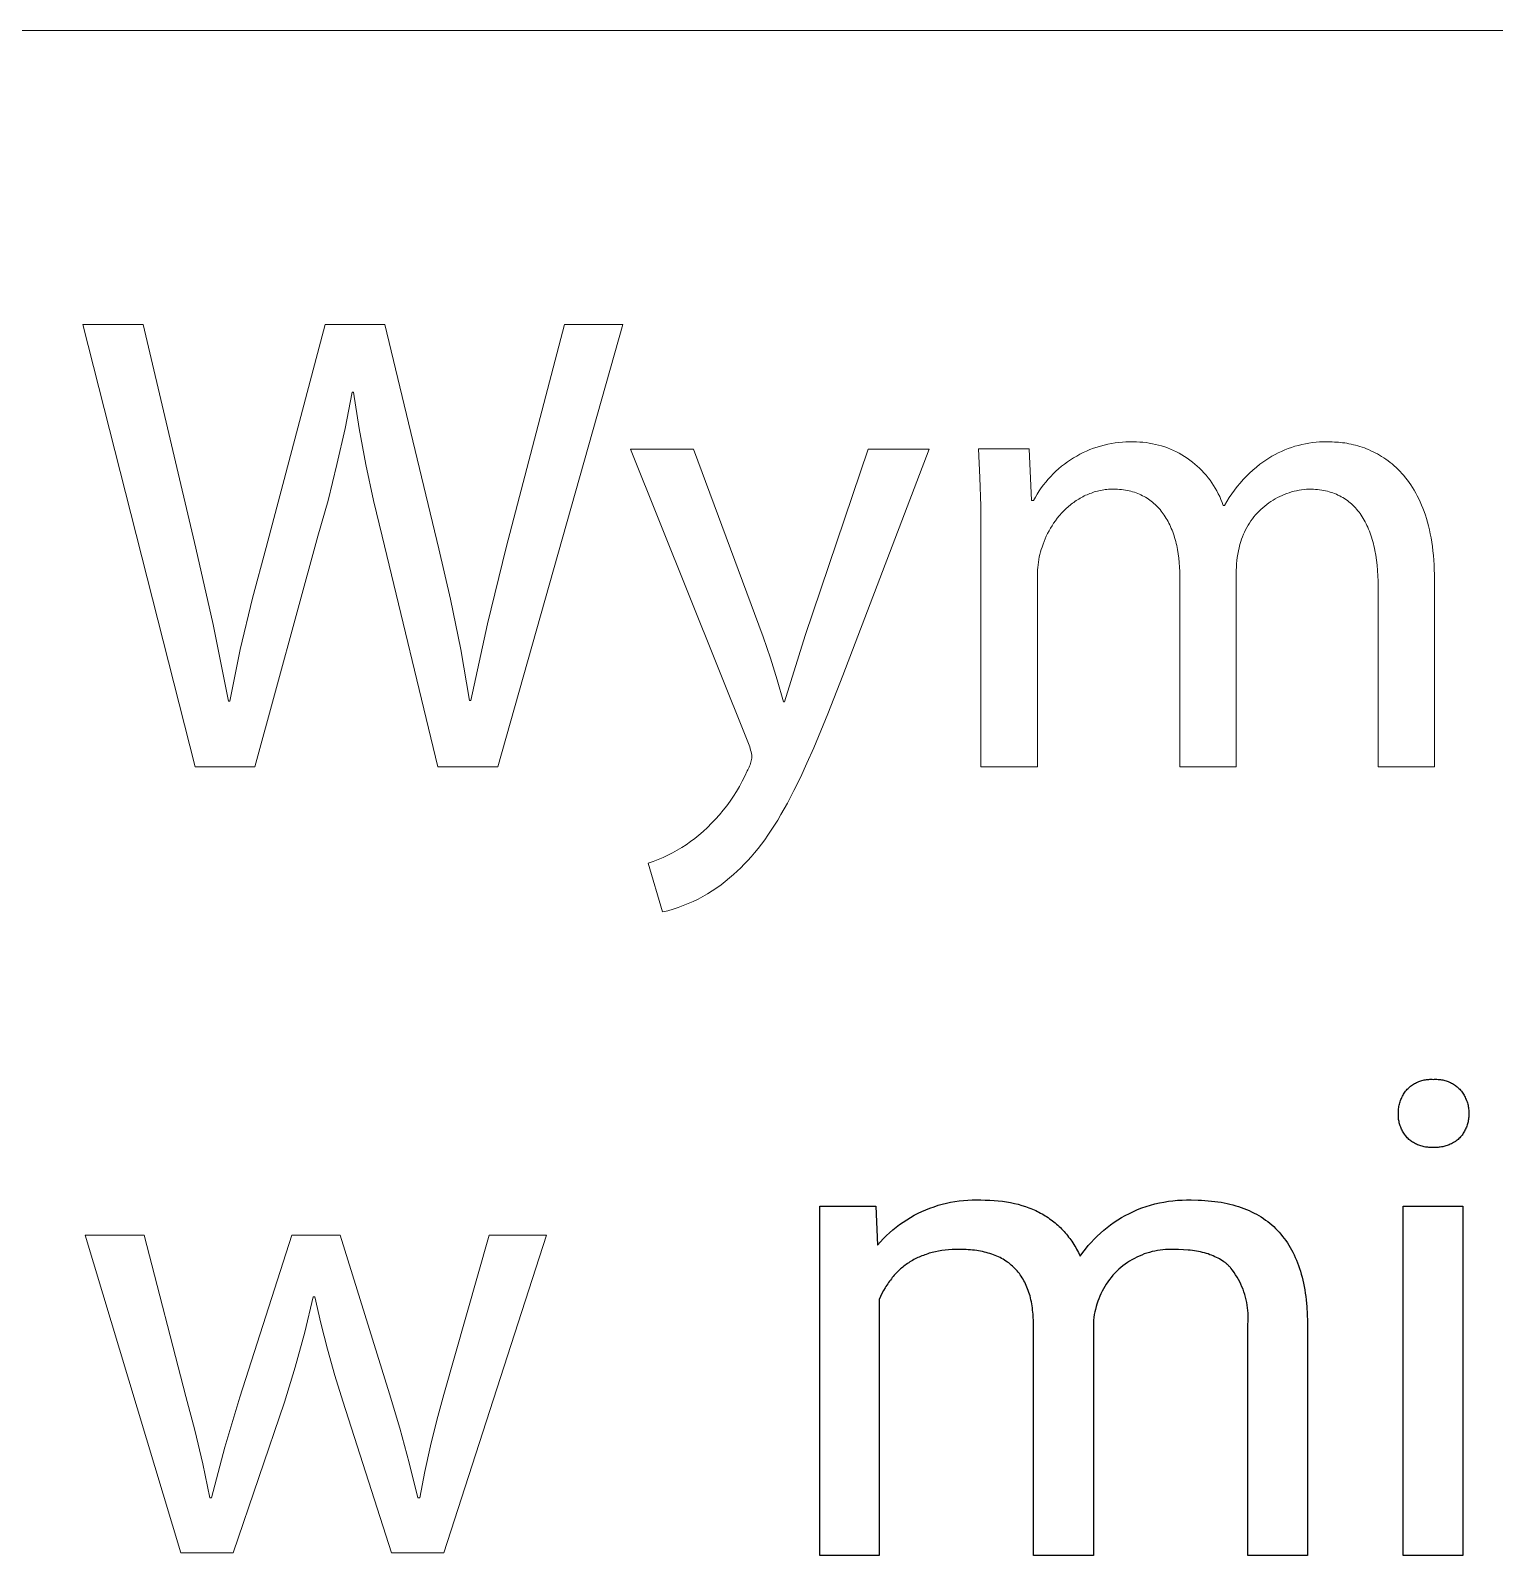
# Model space of a CAD drawing. Header units: millimetres. Extents: x 4001 to 9794, y -321 to 3726.
# Drawn here: x 9312.2 to 9441.5, y 191.4 to 326.2 of the extents above; entities that cross this region are included whole.
import ezdxf

# ---------------------------------------------------------------- set-up
doc = ezdxf.new("R2010")
doc.units = ezdxf.units.MM
doc.header["$MEASUREMENT"] = 0
doc.layers.add('Domyślny', color=7, linetype='Continuous', true_color=0x000000)

msp = doc.modelspace()

# ---------------------------------------------------------------- linework, layer by layer
at = {"layer": 'Domyślny', "color": 18, "lineweight": 15, "true_color": 0x000000}
for p, q in [((9788.8, 326.17), (7605.14, 326.17)), ((9326.76, 261.13), (9316.83, 300.21)), ((9316.83, 300.21), (9322.17, 300.21)), ((9322.17, 300.21), (9326.8, 280.44)), ((9333.01, 280.49), (9338.24, 300.21)), ((9338.24, 300.21), (9343.51, 300.21)), ((9343.51, 300.21), (9348.27, 280.38)), ((9364.55, 300.21), (9353.48, 261.13)), ((9354.23, 280.49), (9359.38, 300.21)), ((9359.38, 300.21), (9364.55, 300.21)), ((9340.61, 294.23), (9339.99, 291.02)), ((9340.75, 294.23), (9340.61, 294.23)), ((9341.24, 291.02), (9340.75, 294.23)), ((9339.99, 291.02), (9339.28, 287.82)), ((9341.83, 287.83), (9341.24, 291.02)), ((9407.38, 289.62), (9407.7, 289.68)), ((9407.7, 289.68), (9408.02, 289.73)), ((9408.02, 289.73), (9408.34, 289.77)), ((9408.34, 289.77), (9408.67, 289.8)), ((9408.67, 289.8), (9408.99, 289.82)), ((9408.99, 289.82), (9409.32, 289.82)), ((9409.32, 289.82), (9409.65, 289.82)), ((9409.65, 289.82), (9409.93, 289.82)), ((9409.93, 289.82), (9410.21, 289.81)), ((9410.21, 289.81), (9410.49, 289.79)), ((9410.49, 289.79), (9410.77, 289.76)), ((9410.77, 289.76), (9411.04, 289.72)), ((9411.04, 289.72), (9411.32, 289.67)), ((9411.32, 289.67), (9411.6, 289.61)), ((9424.84, 289.66), (9425.15, 289.72)), ((9425.15, 289.72), (9425.47, 289.76)), ((9425.47, 289.76), (9425.78, 289.79)), ((9425.78, 289.79), (9426.1, 289.82)), ((9426.1, 289.82), (9426.41, 289.83)), ((9426.41, 289.83), (9426.73, 289.83)), ((9426.73, 289.83), (9427.05, 289.82)), ((9427.05, 289.82), (9427.22, 289.82)), ((9427.22, 289.82), (9427.4, 289.81)), ((9427.4, 289.81), (9427.58, 289.8)), ((9427.58, 289.8), (9427.76, 289.79)), ((9427.76, 289.79), (9427.94, 289.77)), ((9427.94, 289.77), (9428.13, 289.75)), ((9428.13, 289.75), (9428.32, 289.73)), ((9428.32, 289.73), (9428.5, 289.7)), ((9428.5, 289.7), (9428.69, 289.66)), ((9375.59, 263.33), (9365.21, 289.19)), ((9365.21, 289.19), (9370.77, 289.19)), ((9370.77, 289.19), (9376.92, 272.6)), ((9380.65, 272.72), (9386.22, 289.19)), ((9391.6, 289.19), (9383.96, 269.19)), ((9386.22, 289.19), (9391.6, 289.19)), ((9396.09, 286.67), (9395.95, 289.2)), ((9395.95, 289.2), (9400.43, 289.2)), ((9400.43, 289.2), (9400.64, 284.65)), ((9404.08, 288.24), (9404.36, 288.42)), ((9404.36, 288.42), (9404.64, 288.58)), ((9404.64, 288.58), (9404.92, 288.74)), ((9404.92, 288.74), (9405.22, 288.89)), ((9405.22, 288.89), (9405.51, 289.02)), ((9405.51, 289.02), (9405.81, 289.15)), ((9405.81, 289.15), (9406.12, 289.26)), ((9406.12, 289.26), (9406.43, 289.37)), ((9406.43, 289.37), (9406.74, 289.46)), ((9406.74, 289.46), (9407.06, 289.54)), ((9407.06, 289.54), (9407.38, 289.62)), ((9411.6, 289.61), (9411.87, 289.55)), ((9411.87, 289.55), (9412.14, 289.47)), ((9412.14, 289.47), (9412.41, 289.38)), ((9412.41, 289.38), (9412.67, 289.29)), ((9412.67, 289.29), (9412.93, 289.18)), ((9412.93, 289.18), (9413.19, 289.07)), ((9413.19, 289.07), (9413.44, 288.95)), ((9413.44, 288.95), (9413.69, 288.82)), ((9413.69, 288.82), (9413.93, 288.68)), ((9413.93, 288.68), (9414.17, 288.54)), ((9414.17, 288.54), (9414.41, 288.38)), ((9414.41, 288.38), (9414.64, 288.22)), ((9421.35, 288.22), (9421.61, 288.4)), ((9421.61, 288.4), (9421.89, 288.56)), ((9421.89, 288.56), (9422.16, 288.71)), ((9422.16, 288.71), (9422.44, 288.86)), ((9422.44, 288.86), (9422.73, 288.99)), ((9422.73, 288.99), (9423.02, 289.12)), ((9423.02, 289.12), (9423.32, 289.23)), ((9423.32, 289.23), (9423.61, 289.34)), ((9423.61, 289.34), (9423.92, 289.44)), ((9423.92, 289.44), (9424.22, 289.52)), ((9424.22, 289.52), (9424.53, 289.6)), ((9424.53, 289.6), (9424.84, 289.66)), ((9428.69, 289.66), (9428.89, 289.62)), ((9428.89, 289.62), (9429.08, 289.58)), ((9429.08, 289.58), (9429.27, 289.53)), ((9429.27, 289.53), (9429.46, 289.48)), ((9429.46, 289.48), (9429.66, 289.42)), ((9429.66, 289.42), (9429.85, 289.36)), ((9429.85, 289.36), (9430.05, 289.29)), ((9430.05, 289.29), (9430.24, 289.22)), ((9430.24, 289.22), (9430.43, 289.14)), ((9430.43, 289.14), (9430.63, 289.05)), ((9430.63, 289.05), (9430.82, 288.96)), ((9430.82, 288.96), (9431.01, 288.87)), ((9431.01, 288.87), (9431.21, 288.76)), ((9431.21, 288.76), (9431.4, 288.66)), ((9431.4, 288.66), (9431.58, 288.54)), ((9431.58, 288.54), (9431.77, 288.42)), ((9431.77, 288.42), (9431.96, 288.3)), ((9339.28, 287.82), (9338.49, 284.65)), ((9342.51, 284.65), (9341.83, 287.83)), ((9402.34, 286.78), (9402.56, 287.01)), ((9402.56, 287.01), (9402.8, 287.24)), ((9402.8, 287.24), (9403.04, 287.46)), ((9403.04, 287.46), (9403.29, 287.67)), ((9403.29, 287.67), (9403.55, 287.87)), ((9403.55, 287.87), (9403.81, 288.06)), ((9403.81, 288.06), (9404.08, 288.24)), ((9414.64, 288.22), (9414.86, 288.05)), ((9414.86, 288.05), (9415.08, 287.87)), ((9415.08, 287.87), (9415.29, 287.69)), ((9415.29, 287.69), (9415.49, 287.5)), ((9415.49, 287.5), (9415.69, 287.3)), ((9415.69, 287.3), (9415.88, 287.09)), ((9415.88, 287.09), (9416.07, 286.88)), ((9419.62, 286.78), (9419.91, 287.07)), ((9419.91, 287.07), (9420.21, 287.34)), ((9420.21, 287.34), (9420.52, 287.6)), ((9420.52, 287.6), (9420.83, 287.85)), ((9420.83, 287.85), (9421.09, 288.04)), ((9421.09, 288.04), (9421.35, 288.22)), ((9431.96, 288.3), (9432.14, 288.16)), ((9432.14, 288.16), (9432.33, 288.02)), ((9432.33, 288.02), (9432.51, 287.88)), ((9432.51, 287.88), (9432.69, 287.72)), ((9432.69, 287.72), (9432.86, 287.56)), ((9432.86, 287.56), (9433.04, 287.39)), ((9433.04, 287.39), (9433.21, 287.22)), ((9433.21, 287.22), (9433.37, 287.04)), ((9433.37, 287.04), (9433.54, 286.85)), ((9396.17, 284.14), (9396.09, 286.67)), ((9401.33, 285.49), (9401.51, 285.76)), ((9401.51, 285.76), (9401.7, 286.03)), ((9401.7, 286.03), (9401.91, 286.28)), ((9401.91, 286.28), (9402.12, 286.53)), ((9402.12, 286.53), (9402.34, 286.78)), ((9407.45, 285.64), (9407.3, 285.62)), ((9407.6, 285.65), (9407.45, 285.64)), ((9407.74, 285.65), (9407.6, 285.65)), ((9407.89, 285.65), (9407.74, 285.65)), ((9408.07, 285.65), (9407.89, 285.65)), ((9408.25, 285.64), (9408.07, 285.65)), ((9408.43, 285.63), (9408.25, 285.64)), ((9408.6, 285.62), (9408.43, 285.63)), ((9416.07, 286.88), (9416.25, 286.66)), ((9416.25, 286.66), (9416.42, 286.44)), ((9416.42, 286.44), (9416.58, 286.21)), ((9416.58, 286.21), (9416.73, 285.98)), ((9416.73, 285.98), (9416.88, 285.74)), ((9416.88, 285.74), (9417.02, 285.49)), ((9418.57, 285.56), (9418.82, 285.88)), ((9418.82, 285.88), (9419.08, 286.19)), ((9419.08, 286.19), (9419.34, 286.49)), ((9419.34, 286.49), (9419.62, 286.78)), ((9424.95, 285.64), (9424.73, 285.62)), ((9425.17, 285.65), (9424.95, 285.64)), ((9425.37, 285.65), (9425.17, 285.65)), ((9425.56, 285.64), (9425.37, 285.65)), ((9425.74, 285.63), (9425.56, 285.64)), ((9425.92, 285.62), (9425.74, 285.63)), ((9433.54, 286.85), (9433.7, 286.65)), ((9433.7, 286.65), (9433.86, 286.45)), ((9433.86, 286.45), (9434.01, 286.24)), ((9434.01, 286.24), (9434.17, 286.02)), ((9434.17, 286.02), (9434.31, 285.79)), ((9434.31, 285.79), (9434.46, 285.55)), ((9338.49, 284.65), (9337.6, 281.5)), ((9343.28, 281.5), (9342.51, 284.65)), ((9400.64, 284.65), (9400.83, 284.65)), ((9400.83, 284.65), (9400.99, 284.94)), ((9400.99, 284.94), (9401.15, 285.22)), ((9401.15, 285.22), (9401.33, 285.49)), ((9404.15, 284.32), (9404.05, 284.24)), ((9404.26, 284.4), (9404.15, 284.32)), ((9404.37, 284.48), (9404.26, 284.4)), ((9404.48, 284.56), (9404.37, 284.48)), ((9404.59, 284.64), (9404.48, 284.56)), ((9404.71, 284.71), (9404.59, 284.64)), ((9404.82, 284.78), (9404.71, 284.71)), ((9404.94, 284.85), (9404.82, 284.78)), ((9405.06, 284.92), (9404.94, 284.85)), ((9405.18, 284.98), (9405.06, 284.92)), ((9405.3, 285.05), (9405.18, 284.98)), ((9405.42, 285.11), (9405.3, 285.05)), ((9405.55, 285.16), (9405.42, 285.11)), ((9405.67, 285.22), (9405.55, 285.16)), ((9405.8, 285.27), (9405.67, 285.22)), ((9405.93, 285.31), (9405.8, 285.27)), ((9406.06, 285.36), (9405.93, 285.31)), ((9406.19, 285.4), (9406.06, 285.36)), ((9406.33, 285.44), (9406.19, 285.4)), ((9406.46, 285.48), (9406.33, 285.44)), ((9406.6, 285.51), (9406.46, 285.48)), ((9406.74, 285.54), (9406.6, 285.51)), ((9406.88, 285.57), (9406.74, 285.54)), ((9407.02, 285.59), (9406.88, 285.57)), ((9407.16, 285.61), (9407.02, 285.59)), ((9407.3, 285.62), (9407.16, 285.61)), ((9408.77, 285.59), (9408.6, 285.62)), ((9408.94, 285.57), (9408.77, 285.59)), ((9409.1, 285.54), (9408.94, 285.57)), ((9409.26, 285.5), (9409.1, 285.54)), ((9409.42, 285.47), (9409.26, 285.5)), ((9409.58, 285.42), (9409.42, 285.47)), ((9409.73, 285.38), (9409.58, 285.42)), ((9409.88, 285.32), (9409.73, 285.38)), ((9410.03, 285.27), (9409.88, 285.32)), ((9410.17, 285.21), (9410.03, 285.27)), ((9410.31, 285.14), (9410.17, 285.21)), ((9410.45, 285.07), (9410.31, 285.14)), ((9410.59, 285), (9410.45, 285.07)), ((9410.72, 284.93), (9410.59, 285)), ((9410.85, 284.85), (9410.72, 284.93)), ((9410.98, 284.76), (9410.85, 284.85)), ((9411.1, 284.67), (9410.98, 284.76)), ((9411.22, 284.58), (9411.1, 284.67)), ((9411.34, 284.49), (9411.22, 284.58)), ((9411.46, 284.39), (9411.34, 284.49)), ((9411.57, 284.29), (9411.46, 284.39)), ((9411.68, 284.18), (9411.57, 284.29)), ((9417.02, 285.49), (9417.14, 285.24)), ((9417.14, 285.24), (9417.27, 284.99)), ((9417.27, 284.99), (9417.38, 284.73)), ((9417.38, 284.73), (9417.48, 284.47)), ((9417.48, 284.47), (9417.57, 284.21)), ((9417.69, 284.21), (9417.89, 284.56)), ((9417.89, 284.56), (9418.11, 284.9)), ((9418.11, 284.9), (9418.33, 285.23)), ((9418.33, 285.23), (9418.57, 285.56)), ((9421.42, 284.29), (9421.25, 284.15)), ((9421.61, 284.43), (9421.42, 284.29)), ((9421.79, 284.55), (9421.61, 284.43)), ((9421.98, 284.68), (9421.79, 284.55)), ((9422.17, 284.79), (9421.98, 284.68)), ((9422.37, 284.9), (9422.17, 284.79)), ((9422.57, 285), (9422.37, 284.9)), ((9422.78, 285.1), (9422.57, 285)), ((9422.98, 285.18), (9422.78, 285.1)), ((9423.19, 285.26), (9422.98, 285.18)), ((9423.41, 285.34), (9423.19, 285.26)), ((9423.62, 285.4), (9423.41, 285.34)), ((9423.84, 285.46), (9423.62, 285.4)), ((9424.06, 285.51), (9423.84, 285.46)), ((9424.28, 285.56), (9424.06, 285.51)), ((9424.5, 285.59), (9424.28, 285.56)), ((9424.73, 285.62), (9424.5, 285.59)), ((9426.1, 285.59), (9425.92, 285.62)), ((9426.28, 285.57), (9426.1, 285.59)), ((9426.45, 285.54), (9426.28, 285.57)), ((9426.62, 285.5), (9426.45, 285.54)), ((9426.79, 285.46), (9426.62, 285.5)), ((9426.95, 285.42), (9426.79, 285.46)), ((9427.11, 285.37), (9426.95, 285.42)), ((9427.27, 285.32), (9427.11, 285.37)), ((9427.42, 285.26), (9427.27, 285.32)), ((9427.58, 285.2), (9427.42, 285.26)), ((9427.72, 285.13), (9427.58, 285.2)), ((9427.87, 285.06), (9427.72, 285.13)), ((9428.01, 284.98), (9427.87, 285.06)), ((9428.15, 284.91), (9428.01, 284.98)), ((9428.29, 284.82), (9428.15, 284.91)), ((9428.42, 284.73), (9428.29, 284.82)), ((9428.55, 284.64), (9428.42, 284.73)), ((9428.67, 284.54), (9428.55, 284.64)), ((9428.8, 284.44), (9428.67, 284.54)), ((9428.92, 284.34), (9428.8, 284.44)), ((9429.03, 284.23), (9428.92, 284.34)), ((9434.46, 285.55), (9434.59, 285.31)), ((9434.59, 285.31), (9434.73, 285.06)), ((9434.73, 285.06), (9434.86, 284.8)), ((9434.86, 284.8), (9434.98, 284.53)), ((9434.98, 284.53), (9435.1, 284.25)), ((9396.18, 281.6), (9396.17, 284.14)), ((9402.92, 283.08), (9402.76, 282.86)), ((9403.09, 283.29), (9402.92, 283.08)), ((9403.18, 283.39), (9403.09, 283.29)), ((9403.26, 283.49), (9403.18, 283.39)), ((9403.36, 283.59), (9403.26, 283.49)), ((9403.45, 283.69), (9403.36, 283.59)), ((9403.54, 283.78), (9403.45, 283.69)), ((9403.64, 283.88), (9403.54, 283.78)), ((9403.74, 283.97), (9403.64, 283.88)), ((9403.84, 284.06), (9403.74, 283.97)), ((9403.94, 284.15), (9403.84, 284.06)), ((9404.05, 284.24), (9403.94, 284.15)), ((9411.79, 284.07), (9411.68, 284.18)), ((9411.89, 283.96), (9411.79, 284.07)), ((9412, 283.84), (9411.89, 283.96)), ((9412.1, 283.72), (9412, 283.84)), ((9412.19, 283.6), (9412.1, 283.72)), ((9412.28, 283.47), (9412.19, 283.6)), ((9412.37, 283.34), (9412.28, 283.47)), ((9412.46, 283.21), (9412.37, 283.34)), ((9412.55, 283.07), (9412.46, 283.21)), ((9412.63, 282.93), (9412.55, 283.07)), ((9417.57, 284.21), (9417.69, 284.21)), ((9420.16, 283.02), (9420.03, 282.84)), ((9420.3, 283.2), (9420.16, 283.02)), ((9420.44, 283.37), (9420.3, 283.2)), ((9420.59, 283.54), (9420.44, 283.37)), ((9420.75, 283.7), (9420.59, 283.54)), ((9420.91, 283.86), (9420.75, 283.7)), ((9421.08, 284.01), (9420.91, 283.86)), ((9421.25, 284.15), (9421.08, 284.01)), ((9429.15, 284.12), (9429.03, 284.23)), ((9429.26, 284), (9429.15, 284.12)), ((9429.37, 283.88), (9429.26, 284)), ((9429.47, 283.75), (9429.37, 283.88)), ((9429.58, 283.62), (9429.47, 283.75)), ((9429.67, 283.49), (9429.58, 283.62)), ((9429.77, 283.35), (9429.67, 283.49)), ((9429.86, 283.21), (9429.77, 283.35)), ((9429.95, 283.06), (9429.86, 283.21)), ((9430.04, 282.91), (9429.95, 283.06)), ((9435.1, 284.25), (9435.22, 283.96)), ((9435.22, 283.96), (9435.33, 283.67)), ((9435.33, 283.67), (9435.44, 283.36)), ((9435.44, 283.36), (9435.53, 283.05)), ((9435.53, 283.05), (9435.63, 282.73)), ((9396.18, 261.12), (9396.18, 281.6)), ((9402.06, 281.73), (9401.95, 281.5)), ((9402.19, 281.97), (9402.06, 281.73)), ((9402.32, 282.2), (9402.19, 281.97)), ((9402.46, 282.42), (9402.32, 282.2)), ((9402.6, 282.65), (9402.46, 282.42)), ((9402.76, 282.86), (9402.6, 282.65)), ((9412.71, 282.79), (9412.63, 282.93)), ((9412.78, 282.64), (9412.71, 282.79)), ((9412.86, 282.49), (9412.78, 282.64)), ((9412.93, 282.34), (9412.86, 282.49)), ((9412.99, 282.19), (9412.93, 282.34)), ((9413.06, 282.03), (9412.99, 282.19)), ((9413.12, 281.87), (9413.06, 282.03)), ((9413.18, 281.71), (9413.12, 281.87)), ((9413.24, 281.54), (9413.18, 281.71)), ((9419.37, 281.66), (9419.29, 281.45)), ((9419.46, 281.86), (9419.37, 281.66)), ((9419.56, 282.06), (9419.46, 281.86)), ((9419.67, 282.26), (9419.56, 282.06)), ((9419.78, 282.46), (9419.67, 282.26)), ((9419.9, 282.65), (9419.78, 282.46)), ((9420.03, 282.84), (9419.9, 282.65)), ((9430.12, 282.76), (9430.04, 282.91)), ((9430.21, 282.6), (9430.12, 282.76)), ((9430.28, 282.44), (9430.21, 282.6)), ((9430.36, 282.28), (9430.28, 282.44)), ((9430.43, 282.11), (9430.36, 282.28)), ((9430.5, 281.94), (9430.43, 282.11)), ((9430.57, 281.76), (9430.5, 281.94)), ((9430.63, 281.58), (9430.57, 281.76)), ((9430.69, 281.4), (9430.63, 281.58)), ((9435.63, 282.73), (9435.72, 282.4)), ((9435.72, 282.4), (9435.8, 282.05)), ((9435.8, 282.05), (9435.87, 281.7)), ((9435.87, 281.7), (9435.94, 281.34)), ((9326.8, 280.44), (9328.34, 273.7)), ((9331.81, 276.01), (9333.01, 280.49)), ((9337.6, 281.5), (9332.03, 261.13)), ((9348.19, 261.13), (9343.28, 281.5)), ((9348.27, 280.38), (9349.32, 275.94)), ((9352.58, 273.76), (9354.23, 280.49)), ((9401.51, 280.32), (9401.44, 280.1)), ((9401.58, 280.54), (9401.51, 280.32)), ((9401.66, 280.78), (9401.58, 280.54)), ((9401.75, 281.02), (9401.66, 280.78)), ((9401.85, 281.26), (9401.75, 281.02)), ((9401.95, 281.5), (9401.85, 281.26)), ((9413.29, 281.37), (9413.24, 281.54)), ((9413.34, 281.2), (9413.29, 281.37)), ((9413.39, 281.03), (9413.34, 281.2)), ((9413.43, 280.86), (9413.39, 281.03)), ((9413.47, 280.68), (9413.43, 280.86)), ((9413.51, 280.5), (9413.47, 280.68)), ((9413.55, 280.31), (9413.51, 280.5)), ((9413.61, 279.94), (9413.55, 280.31)), ((9418.99, 280.47), (9418.92, 280.19)), ((9419.06, 280.75), (9418.99, 280.47)), ((9419.14, 281.02), (9419.06, 280.75)), ((9419.21, 281.24), (9419.14, 281.02)), ((9419.29, 281.45), (9419.21, 281.24)), ((9430.75, 281.21), (9430.69, 281.4)), ((9430.8, 281.02), (9430.75, 281.21)), ((9430.85, 280.83), (9430.8, 281.02)), ((9430.9, 280.63), (9430.85, 280.83)), ((9430.94, 280.43), (9430.9, 280.63)), ((9430.99, 280.23), (9430.94, 280.43)), ((9435.94, 281.34), (9436, 280.97)), ((9436, 280.97), (9436.06, 280.59)), ((9436.06, 280.59), (9436.11, 280.2)), ((9401.22, 278.97), (9401.2, 278.74)), ((9401.25, 279.2), (9401.22, 278.97)), ((9401.29, 279.43), (9401.25, 279.2)), ((9401.33, 279.66), (9401.29, 279.43)), ((9401.38, 279.88), (9401.33, 279.66)), ((9401.44, 280.1), (9401.38, 279.88)), ((9413.66, 279.56), (9413.61, 279.94)), ((9413.7, 279.17), (9413.66, 279.56)), ((9413.73, 278.77), (9413.7, 279.17)), ((9418.76, 279.05), (9418.74, 278.77)), ((9418.79, 279.34), (9418.76, 279.05)), ((9418.82, 279.62), (9418.79, 279.34)), ((9418.87, 279.91), (9418.82, 279.62)), ((9418.92, 280.19), (9418.87, 279.91)), ((9431.06, 279.81), (9430.99, 280.23)), ((9431.13, 279.37), (9431.06, 279.81)), ((9431.18, 278.93), (9431.13, 279.37)), ((9431.22, 278.47), (9431.18, 278.93)), ((9436.11, 280.2), (9436.15, 279.8)), ((9436.15, 279.8), (9436.18, 279.39)), ((9436.18, 279.39), (9436.21, 278.97)), ((9436.21, 278.97), (9436.23, 278.54)), ((9401.2, 278.74), (9401.18, 278.51)), ((9401.18, 278.51), (9401.18, 278.28)), ((9401.18, 278.28), (9401.18, 278.05)), ((9401.18, 278.05), (9401.18, 261.12)), ((9413.75, 278.37), (9413.73, 278.77)), ((9413.76, 277.96), (9413.75, 278.37)), ((9413.76, 261.12), (9413.76, 277.96)), ((9418.74, 278.77), (9418.73, 278.48)), ((9418.73, 278.48), (9418.73, 261.12)), ((9431.25, 278), (9431.22, 278.47)), ((9431.26, 277.51), (9431.25, 278)), ((9436.23, 278.54), (9436.24, 278.1)), ((9436.24, 278.1), (9436.25, 277.65)), ((9436.25, 277.65), (9436.25, 261.12)), ((9431.27, 277.01), (9431.26, 277.51)), ((9431.27, 261.12), (9431.27, 277.01)), ((9330.74, 271.48), (9331.81, 276.01)), ((9349.32, 275.94), (9350.22, 271.48)), ((9328.34, 273.7), (9329.7, 266.93)), ((9351.11, 266.99), (9352.58, 273.76)), ((9376.92, 272.6), (9377.57, 270.71)), ((9378.83, 266.87), (9380.65, 272.72)), ((9329.81, 266.93), (9330.74, 271.48)), ((9350.22, 271.48), (9350.99, 266.99)), ((9377.57, 270.71), (9378.17, 268.8)), ((9378.17, 268.8), (9378.72, 266.87)), ((9383.96, 269.19), (9382.64, 265.79)), ((9329.7, 266.93), (9329.81, 266.93)), ((9350.99, 266.99), (9351.11, 266.99)), ((9378.72, 266.87), (9378.83, 266.87)), ((9382.64, 265.79), (9381.4, 262.81)), ((9375.65, 263.18), (9375.59, 263.33)), ((9375.7, 263.04), (9375.65, 263.18)), ((9375.75, 262.89), (9375.7, 263.04)), ((9375.8, 262.75), (9375.75, 262.89)), ((9375.83, 262.6), (9375.8, 262.75)), ((9381.4, 262.81), (9380.8, 261.45)), ((9375.78, 261.3), (9375.81, 261.41)), ((9375.81, 261.41), (9375.85, 261.53)), ((9375.87, 262.45), (9375.83, 262.6)), ((9375.85, 261.53), (9375.88, 261.64)), ((9375.9, 262.3), (9375.87, 262.45)), ((9375.88, 261.64), (9375.9, 261.76)), ((9375.92, 262.15), (9375.9, 262.3)), ((9375.9, 261.76), (9375.92, 261.88)), ((9375.94, 261.99), (9375.92, 262.15)), ((9375.92, 261.88), (9375.94, 261.99)), ((9380.8, 261.45), (9380.22, 260.19)), ((9332.03, 261.13), (9326.76, 261.13)), ((9353.48, 261.13), (9348.19, 261.13)), ((9375.09, 259.84), (9375.32, 260.3)), ((9375.32, 260.3), (9375.53, 260.76)), ((9375.53, 260.76), (9375.59, 260.86)), ((9375.59, 260.86), (9375.64, 260.97)), ((9375.64, 260.97), (9375.69, 261.08)), ((9375.69, 261.08), (9375.74, 261.19)), ((9375.74, 261.19), (9375.78, 261.3)), ((9380.22, 260.19), (9379.64, 259.02)), ((9401.18, 261.12), (9396.18, 261.12)), ((9418.73, 261.12), (9413.76, 261.12)), ((9436.25, 261.12), (9431.27, 261.12)), ((9374.31, 258.52), (9374.58, 258.95)), ((9374.58, 258.95), (9374.84, 259.39)), ((9374.84, 259.39), (9375.09, 259.84)), ((9379.64, 259.02), (9379.07, 257.92)), ((9373.4, 257.28), (9373.72, 257.68)), ((9373.72, 257.68), (9374.02, 258.09)), ((9374.02, 258.09), (9374.31, 258.52)), ((9379.07, 257.92), (9378.5, 256.9)), ((9372.02, 255.77), (9372.38, 256.13)), ((9372.38, 256.13), (9372.73, 256.5)), ((9372.73, 256.5), (9373.07, 256.88)), ((9373.07, 256.88), (9373.4, 257.28)), ((9378.22, 256.42), (9377.93, 255.96)), ((9378.5, 256.9), (9378.22, 256.42)), ((9370.51, 254.51), (9370.89, 254.79)), ((9370.89, 254.79), (9371.25, 255.09)), ((9371.25, 255.09), (9371.64, 255.42)), ((9371.64, 255.42), (9372.02, 255.77)), ((9377.07, 254.67), (9376.78, 254.28)), ((9377.36, 255.09), (9377.07, 254.67)), ((9377.64, 255.52), (9377.36, 255.09)), ((9377.93, 255.96), (9377.64, 255.52)), ((9368.09, 253.11), (9368.51, 253.31)), ((9368.51, 253.31), (9368.93, 253.52)), ((9368.93, 253.52), (9369.34, 253.75)), ((9369.34, 253.75), (9369.74, 253.99)), ((9369.74, 253.99), (9370.13, 254.24)), ((9370.13, 254.24), (9370.51, 254.51)), ((9376.18, 253.53), (9375.88, 253.18)), ((9376.48, 253.9), (9376.18, 253.53)), ((9376.78, 254.28), (9376.48, 253.9)), ((9366.78, 252.6), (9367.22, 252.75)), ((9368.05, 248.3), (9366.78, 252.6)), ((9367.22, 252.75), (9367.66, 252.92)), ((9367.66, 252.92), (9368.09, 253.11)), ((9374.96, 252.2), (9374.64, 251.9)), ((9375.27, 252.52), (9374.96, 252.2)), ((9375.58, 252.84), (9375.27, 252.52)), ((9375.88, 253.18), (9375.58, 252.84)), ((9373.22, 250.7), (9372.83, 250.42)), ((9373.59, 250.99), (9373.22, 250.7)), ((9373.96, 251.3), (9373.59, 250.99)), ((9374.32, 251.62), (9373.96, 251.3)), ((9374.64, 251.9), (9374.32, 251.62)), ((9371.19, 249.44), (9370.76, 249.23)), ((9371.61, 249.66), (9371.19, 249.44)), ((9372.03, 249.9), (9371.61, 249.66)), ((9372.43, 250.15), (9372.03, 249.9)), ((9372.83, 250.42), (9372.43, 250.15)), ((9368.51, 248.41), (9368.05, 248.3)), ((9368.97, 248.55), (9368.51, 248.41)), ((9369.43, 248.69), (9368.97, 248.55)), ((9369.88, 248.86), (9369.43, 248.69)), ((9370.32, 249.04), (9369.88, 248.86)), ((9370.76, 249.23), (9370.32, 249.04)), ((9325.48, 191.67), (9317.02, 219.74)), ((9317.02, 219.74), (9322.24, 219.74)), ((9322.24, 219.74), (9325.93, 205.48)), ((9330.69, 205.43), (9335.28, 219.74)), ((9335.28, 219.74), (9339.57, 219.74)), ((9339.57, 219.74), (9343.91, 205.72)), ((9348.73, 205.66), (9352.72, 219.74)), ((9357.78, 219.74), (9348.73, 191.67)), ((9352.72, 219.74), (9357.78, 219.74)), ((9337.19, 214.3), (9336.45, 211.17)), ((9337.31, 214.3), (9337.19, 214.3)), ((9337.84, 211.97), (9337.31, 214.3)), ((9338.43, 209.66), (9337.84, 211.97)), ((9336.45, 211.17), (9335.6, 208.07)), ((9339.08, 207.36), (9338.43, 209.66)), ((9335.6, 208.07), (9334.65, 205)), ((9339.8, 205.08), (9339.08, 207.36)), ((9325.93, 205.48), (9326.71, 202.53)), ((9329.37, 201.01), (9330.69, 205.43)), ((9334.65, 205), (9330.11, 191.67)), ((9344.1, 191.67), (9339.8, 205.08)), ((9343.91, 205.72), (9344.83, 202.69)), ((9348.1, 203.41), (9348.73, 205.66)), ((9326.71, 202.53), (9327.42, 199.55)), ((9344.83, 202.69), (9345.67, 199.63)), ((9347.53, 201.14), (9348.1, 203.41)), ((9328.2, 196.55), (9329.37, 201.01)), ((9347.03, 198.85), (9347.53, 201.14)), ((9327.42, 199.55), (9328.05, 196.55)), ((9345.67, 199.63), (9346.41, 196.55)), ((9346.59, 196.55), (9347.03, 198.85)), ((9328.05, 196.55), (9328.2, 196.55)), ((9346.41, 196.55), (9346.59, 196.55)), ((9330.11, 191.67), (9325.48, 191.67)), ((9348.73, 191.67), (9344.1, 191.67))]:
    msp.add_line(p, q, dxfattribs=at)
at = {"layer": 'Domyślny'}
for p, q in [((9434.39, 233.08), (9434.48, 233.13)), ((9434.48, 233.13), (9434.57, 233.18)), ((9434.57, 233.18), (9434.66, 233.23)), ((9434.66, 233.23), (9434.76, 233.27)), ((9434.76, 233.27), (9434.85, 233.31)), ((9434.85, 233.31), (9434.95, 233.35)), ((9434.95, 233.35), (9435.04, 233.38)), ((9435.04, 233.38), (9435.14, 233.41)), ((9435.14, 233.41), (9435.24, 233.44)), ((9435.24, 233.44), (9435.34, 233.46)), ((9435.34, 233.46), (9435.44, 233.48)), ((9435.44, 233.48), (9435.54, 233.49)), ((9435.54, 233.49), (9435.64, 233.5)), ((9435.64, 233.5), (9435.74, 233.51)), ((9435.74, 233.51), (9435.85, 233.52)), ((9435.85, 233.52), (9435.95, 233.52)), ((9435.95, 233.52), (9436.05, 233.52)), ((9436.05, 233.52), (9436.15, 233.51)), ((9436.15, 233.51), (9436.26, 233.52)), ((9436.26, 233.52), (9436.36, 233.52)), ((9436.36, 233.52), (9436.46, 233.52)), ((9436.46, 233.52), (9436.56, 233.51)), ((9436.56, 233.51), (9436.67, 233.5)), ((9436.67, 233.5), (9436.77, 233.49)), ((9436.77, 233.49), (9436.87, 233.48)), ((9436.87, 233.48), (9436.97, 233.46)), ((9436.97, 233.46), (9437.07, 233.43)), ((9437.07, 233.43), (9437.17, 233.41)), ((9437.17, 233.41), (9437.27, 233.38)), ((9437.27, 233.38), (9437.37, 233.35)), ((9437.37, 233.35), (9437.46, 233.31)), ((9437.46, 233.31), (9437.56, 233.27)), ((9437.56, 233.27), (9437.65, 233.23)), ((9437.65, 233.23), (9437.74, 233.18)), ((9437.74, 233.18), (9437.83, 233.13)), ((9437.83, 233.13), (9437.92, 233.08)), ((9433.28, 231.73), (9433.32, 231.83)), ((9433.32, 231.83), (9433.37, 231.92)), ((9433.37, 231.92), (9433.41, 232.02)), ((9433.41, 232.02), (9433.47, 232.11)), ((9433.47, 232.11), (9433.52, 232.2)), ((9433.52, 232.2), (9433.58, 232.29)), ((9433.58, 232.29), (9433.64, 232.38)), ((9433.64, 232.38), (9433.7, 232.47)), ((9433.7, 232.47), (9433.77, 232.55)), ((9433.77, 232.55), (9433.84, 232.63)), ((9433.84, 232.63), (9433.91, 232.71)), ((9433.91, 232.71), (9433.99, 232.77)), ((9433.99, 232.77), (9434.06, 232.84)), ((9434.06, 232.84), (9434.14, 232.91)), ((9434.14, 232.91), (9434.22, 232.97)), ((9434.22, 232.97), (9434.31, 233.02)), ((9434.31, 233.02), (9434.39, 233.08)), ((9437.92, 233.08), (9438.01, 233.02)), ((9438.01, 233.02), (9438.09, 232.97)), ((9438.09, 232.97), (9438.17, 232.9)), ((9438.17, 232.9), (9438.25, 232.84)), ((9438.25, 232.84), (9438.33, 232.77)), ((9438.33, 232.77), (9438.41, 232.7)), ((9438.41, 232.7), (9438.48, 232.63)), ((9438.48, 232.63), (9438.55, 232.55)), ((9438.55, 232.55), (9438.62, 232.47)), ((9438.62, 232.47), (9438.68, 232.38)), ((9438.68, 232.38), (9438.75, 232.3)), ((9438.75, 232.3), (9438.8, 232.21)), ((9438.8, 232.21), (9438.86, 232.12)), ((9438.86, 232.12), (9438.91, 232.02)), ((9438.91, 232.02), (9438.96, 231.93)), ((9438.96, 231.93), (9439, 231.83)), ((9439, 231.83), (9439.05, 231.73)), ((9433.06, 230.8), (9433.07, 230.9)), ((9433.06, 230.69), (9433.06, 230.8)), ((9433.06, 230.58), (9433.06, 230.69)), ((9433.06, 230.48), (9433.06, 230.58)), ((9433.06, 230.38), (9433.06, 230.48)), ((9433.07, 230.9), (9433.09, 231.01)), ((9433.09, 231.01), (9433.1, 231.11)), ((9433.1, 231.11), (9433.13, 231.22)), ((9433.13, 231.22), (9433.15, 231.32)), ((9433.15, 231.32), (9433.18, 231.43)), ((9433.18, 231.43), (9433.21, 231.53)), ((9433.21, 231.53), (9433.24, 231.63)), ((9433.24, 231.63), (9433.28, 231.73)), ((9439.05, 231.73), (9439.09, 231.63)), ((9439.09, 231.63), (9439.12, 231.53)), ((9439.12, 231.53), (9439.15, 231.43)), ((9439.15, 231.43), (9439.18, 231.33)), ((9439.18, 231.33), (9439.21, 231.22)), ((9439.21, 231.22), (9439.23, 231.12)), ((9439.23, 231.12), (9439.24, 231.01)), ((9439.24, 231.01), (9439.26, 230.9)), ((9439.26, 230.9), (9439.27, 230.8)), ((9439.27, 230.8), (9439.27, 230.69)), ((9439.27, 230.69), (9439.28, 230.58)), ((9439.28, 230.58), (9439.28, 230.48)), ((9439.28, 230.48), (9439.28, 230.38)), ((9433.06, 230.28), (9433.06, 230.38)), ((9433.06, 230.17), (9433.06, 230.28)), ((9433.07, 230.07), (9433.06, 230.17)), ((9433.08, 229.97), (9433.07, 230.07)), ((9433.1, 229.87), (9433.08, 229.97)), ((9433.12, 229.78), (9433.1, 229.87)), ((9433.14, 229.68), (9433.12, 229.78)), ((9433.16, 229.58), (9433.14, 229.68)), ((9433.19, 229.48), (9433.16, 229.58)), ((9433.22, 229.39), (9433.19, 229.48)), ((9433.26, 229.29), (9433.22, 229.39)), ((9433.3, 229.2), (9433.26, 229.29)), ((9433.34, 229.11), (9433.3, 229.2)), ((9433.38, 229.02), (9433.34, 229.11)), ((9438.99, 229.1), (9438.94, 229.01)), ((9439.03, 229.2), (9438.99, 229.1)), ((9439.07, 229.29), (9439.03, 229.2)), ((9439.11, 229.38), (9439.07, 229.29)), ((9439.14, 229.48), (9439.11, 229.38)), ((9439.17, 229.58), (9439.14, 229.48)), ((9439.19, 229.67), (9439.17, 229.58)), ((9439.21, 229.77), (9439.19, 229.67)), ((9439.23, 229.87), (9439.21, 229.77)), ((9439.25, 229.97), (9439.23, 229.87)), ((9439.26, 230.07), (9439.25, 229.97)), ((9439.27, 230.17), (9439.26, 230.07)), ((9439.28, 230.28), (9439.27, 230.17)), ((9439.28, 230.38), (9439.28, 230.28)), ((9433.43, 228.93), (9433.38, 229.02)), ((9433.48, 228.84), (9433.43, 228.93)), ((9433.53, 228.75), (9433.48, 228.84)), ((9433.59, 228.67), (9433.53, 228.75)), ((9433.65, 228.59), (9433.59, 228.67)), ((9433.71, 228.51), (9433.65, 228.59)), ((9433.77, 228.43), (9433.71, 228.51)), ((9433.84, 228.35), (9433.77, 228.43)), ((9433.91, 228.28), (9433.84, 228.35)), ((9433.99, 228.21), (9433.91, 228.28)), ((9434.07, 228.15), (9433.99, 228.21)), ((9434.15, 228.09), (9434.07, 228.15)), ((9434.23, 228.03), (9434.15, 228.09)), ((9434.31, 227.97), (9434.23, 228.03)), ((9434.4, 227.92), (9434.31, 227.97)), ((9434.49, 227.87), (9434.4, 227.92)), ((9434.58, 227.82), (9434.49, 227.87)), ((9434.67, 227.78), (9434.58, 227.82)), ((9434.76, 227.73), (9434.67, 227.78)), ((9434.86, 227.7), (9434.76, 227.73)), ((9434.95, 227.66), (9434.86, 227.7)), ((9437.46, 227.7), (9437.36, 227.66)), ((9437.55, 227.73), (9437.46, 227.7)), ((9437.64, 227.78), (9437.55, 227.73)), ((9437.74, 227.82), (9437.64, 227.78)), ((9437.83, 227.87), (9437.74, 227.82)), ((9437.92, 227.92), (9437.83, 227.87)), ((9438, 227.97), (9437.92, 227.92)), ((9438.09, 228.03), (9438, 227.97)), ((9438.17, 228.09), (9438.09, 228.03)), ((9438.25, 228.15), (9438.17, 228.09)), ((9438.33, 228.21), (9438.25, 228.15)), ((9438.41, 228.28), (9438.33, 228.21)), ((9438.48, 228.35), (9438.41, 228.28)), ((9438.55, 228.43), (9438.48, 228.35)), ((9438.61, 228.5), (9438.55, 228.43)), ((9438.68, 228.58), (9438.61, 228.5)), ((9438.74, 228.67), (9438.68, 228.58)), ((9438.79, 228.75), (9438.74, 228.67)), ((9438.85, 228.84), (9438.79, 228.75)), ((9438.9, 228.92), (9438.85, 228.84)), ((9438.94, 229.01), (9438.9, 228.92)), ((9435.05, 227.63), (9434.95, 227.66)), ((9435.15, 227.6), (9435.05, 227.63)), ((9435.24, 227.58), (9435.15, 227.6)), ((9435.34, 227.55), (9435.24, 227.58)), ((9435.44, 227.53), (9435.34, 227.55)), ((9435.54, 227.52), (9435.44, 227.53)), ((9435.65, 227.51), (9435.54, 227.52)), ((9435.75, 227.5), (9435.65, 227.51)), ((9435.85, 227.5), (9435.75, 227.5)), ((9435.95, 227.49), (9435.85, 227.5)), ((9436.05, 227.5), (9435.95, 227.49)), ((9436.15, 227.5), (9436.05, 227.5)), ((9436.26, 227.5), (9436.15, 227.5)), ((9436.36, 227.49), (9436.26, 227.5)), ((9436.46, 227.5), (9436.36, 227.49)), ((9436.56, 227.5), (9436.46, 227.5)), ((9436.66, 227.51), (9436.56, 227.5)), ((9436.76, 227.52), (9436.66, 227.51)), ((9436.87, 227.54), (9436.76, 227.52)), ((9436.97, 227.55), (9436.87, 227.54)), ((9437.07, 227.58), (9436.97, 227.55)), ((9437.17, 227.6), (9437.07, 227.58)), ((9437.26, 227.63), (9437.17, 227.6)), ((9437.36, 227.66), (9437.26, 227.63)), ((9381.93, 191.44), (9381.93, 222.31)), ((9381.93, 222.31), (9386.9, 222.31)), ((9386.9, 222.31), (9387.04, 218.87)), ((9392.03, 222.26), (9392.39, 222.38)), ((9392.39, 222.38), (9392.76, 222.48)), ((9392.76, 222.48), (9393.13, 222.58)), ((9393.13, 222.58), (9393.5, 222.66)), ((9393.5, 222.66), (9393.88, 222.72)), ((9393.88, 222.72), (9394.26, 222.78)), ((9394.26, 222.78), (9394.64, 222.82)), ((9394.64, 222.82), (9395.02, 222.85)), ((9395.02, 222.85), (9395.4, 222.86)), ((9395.4, 222.86), (9395.78, 222.87)), ((9395.78, 222.87), (9396.16, 222.86)), ((9396.16, 222.86), (9396.56, 222.85)), ((9396.56, 222.85), (9396.95, 222.84)), ((9396.95, 222.84), (9397.33, 222.81)), ((9397.33, 222.81), (9397.71, 222.78)), ((9397.71, 222.78), (9398.08, 222.74)), ((9398.08, 222.74), (9398.43, 222.68)), ((9398.43, 222.68), (9398.79, 222.62)), ((9398.79, 222.62), (9399.13, 222.55)), ((9399.13, 222.55), (9399.46, 222.47)), ((9399.46, 222.47), (9399.79, 222.37)), ((9399.79, 222.37), (9400.11, 222.27)), ((9410.78, 222.28), (9411.16, 222.4)), ((9411.16, 222.4), (9411.55, 222.5)), ((9411.55, 222.5), (9411.94, 222.59)), ((9411.94, 222.59), (9412.34, 222.67)), ((9412.34, 222.67), (9412.74, 222.74)), ((9412.74, 222.74), (9413.13, 222.79)), ((9413.13, 222.79), (9413.54, 222.83)), ((9413.54, 222.83), (9413.94, 222.85)), ((9413.94, 222.85), (9414.34, 222.86)), ((9414.34, 222.86), (9414.74, 222.86)), ((9414.74, 222.86), (9415.36, 222.85)), ((9415.36, 222.85), (9415.67, 222.83)), ((9415.67, 222.83), (9415.97, 222.82)), ((9415.97, 222.82), (9416.26, 222.79)), ((9416.26, 222.79), (9416.55, 222.76)), ((9416.55, 222.76), (9416.83, 222.73)), ((9416.83, 222.73), (9417.11, 222.69)), ((9417.11, 222.69), (9417.39, 222.65)), ((9417.39, 222.65), (9417.66, 222.6)), ((9417.66, 222.6), (9417.92, 222.54)), ((9417.92, 222.54), (9418.18, 222.48)), ((9418.18, 222.48), (9418.44, 222.42)), ((9418.44, 222.42), (9418.69, 222.34)), ((9418.69, 222.34), (9418.94, 222.27)), ((9433.48, 191.44), (9433.48, 222.31)), ((9433.48, 222.31), (9438.74, 222.31)), ((9438.74, 222.31), (9438.74, 191.44)), ((9389.3, 220.9), (9389.62, 221.11)), ((9389.62, 221.11), (9389.95, 221.31)), ((9389.95, 221.31), (9390.28, 221.5)), ((9390.28, 221.5), (9390.62, 221.68)), ((9390.62, 221.68), (9390.96, 221.84)), ((9390.96, 221.84), (9391.31, 221.99)), ((9391.31, 221.99), (9391.67, 222.13)), ((9391.67, 222.13), (9392.03, 222.26)), ((9400.11, 222.27), (9400.26, 222.22)), ((9400.26, 222.22), (9400.42, 222.16)), ((9400.42, 222.16), (9400.57, 222.1)), ((9400.57, 222.1), (9400.72, 222.04)), ((9400.72, 222.04), (9400.87, 221.98)), ((9400.87, 221.98), (9401.02, 221.91)), ((9401.02, 221.91), (9401.16, 221.84)), ((9401.16, 221.84), (9401.3, 221.77)), ((9401.3, 221.77), (9401.44, 221.69)), ((9401.44, 221.69), (9401.58, 221.62)), ((9401.58, 221.62), (9401.72, 221.54)), ((9401.72, 221.54), (9401.85, 221.46)), ((9401.85, 221.46), (9401.98, 221.38)), ((9401.98, 221.38), (9402.11, 221.29)), ((9402.11, 221.29), (9402.24, 221.2)), ((9402.24, 221.2), (9402.37, 221.11)), ((9402.37, 221.11), (9402.49, 221.02)), ((9402.49, 221.02), (9402.61, 220.92)), ((9407.94, 220.88), (9408.27, 221.1)), ((9408.27, 221.1), (9408.6, 221.3)), ((9408.6, 221.3), (9408.93, 221.49)), ((9408.93, 221.49), (9409.29, 221.67)), ((9409.29, 221.67), (9409.65, 221.84)), ((9409.65, 221.84), (9410.02, 222)), ((9410.02, 222), (9410.4, 222.15)), ((9410.4, 222.15), (9410.78, 222.28)), ((9418.94, 222.27), (9419.18, 222.19)), ((9419.18, 222.19), (9419.41, 222.1)), ((9419.41, 222.1), (9419.64, 222.01)), ((9419.64, 222.01), (9419.87, 221.91)), ((9419.87, 221.91), (9420.09, 221.81)), ((9420.09, 221.81), (9420.31, 221.7)), ((9420.31, 221.7), (9420.52, 221.59)), ((9420.52, 221.59), (9420.73, 221.47)), ((9420.73, 221.47), (9420.93, 221.35)), ((9420.93, 221.35), (9421.13, 221.22)), ((9421.13, 221.22), (9421.32, 221.08)), ((9421.32, 221.08), (9421.51, 220.95)), ((9387.55, 219.43), (9387.82, 219.7)), ((9387.82, 219.7), (9388.1, 219.96)), ((9388.1, 219.96), (9388.39, 220.21)), ((9388.39, 220.21), (9388.69, 220.45)), ((9388.69, 220.45), (9388.99, 220.68)), ((9388.99, 220.68), (9389.3, 220.9)), ((9402.61, 220.92), (9402.73, 220.82)), ((9402.73, 220.82), (9402.85, 220.72)), ((9402.85, 220.72), (9402.97, 220.62)), ((9402.97, 220.62), (9403.08, 220.51)), ((9403.08, 220.51), (9403.19, 220.41)), ((9403.19, 220.41), (9403.3, 220.3)), ((9403.3, 220.3), (9403.41, 220.18)), ((9403.41, 220.18), (9403.52, 220.07)), ((9403.52, 220.07), (9403.62, 219.95)), ((9403.62, 219.95), (9403.72, 219.83)), ((9403.72, 219.83), (9403.82, 219.71)), ((9403.82, 219.71), (9403.92, 219.58)), ((9406.17, 219.39), (9406.44, 219.66)), ((9406.44, 219.66), (9406.73, 219.93)), ((9406.73, 219.93), (9407.02, 220.18)), ((9407.02, 220.18), (9407.32, 220.43)), ((9407.32, 220.43), (9407.63, 220.66)), ((9407.63, 220.66), (9407.94, 220.88)), ((9421.51, 220.95), (9421.69, 220.8)), ((9421.69, 220.8), (9421.87, 220.65)), ((9421.87, 220.65), (9422.04, 220.5)), ((9422.04, 220.5), (9422.21, 220.34)), ((9422.21, 220.34), (9422.37, 220.17)), ((9422.37, 220.17), (9422.53, 220)), ((9422.53, 220), (9422.68, 219.83)), ((9422.68, 219.83), (9422.83, 219.64)), ((9422.83, 219.64), (9422.97, 219.46)), ((9387.04, 218.87), (9387.29, 219.15)), ((9387.29, 219.15), (9387.55, 219.43)), ((9392.15, 218.28), (9392.01, 218.24)), ((9392.43, 218.33), (9392.15, 218.28)), ((9392.72, 218.38), (9392.43, 218.33)), ((9393.02, 218.42), (9392.72, 218.38)), ((9393.32, 218.45), (9393.02, 218.42)), ((9393.62, 218.47), (9393.32, 218.45)), ((9393.94, 218.48), (9393.62, 218.47)), ((9394.26, 218.49), (9393.94, 218.48)), ((9394.66, 218.48), (9394.26, 218.49)), ((9394.86, 218.47), (9394.66, 218.48)), ((9395.05, 218.46), (9394.86, 218.47)), ((9395.24, 218.45), (9395.05, 218.46)), ((9395.43, 218.43), (9395.24, 218.45)), ((9395.61, 218.41), (9395.43, 218.43)), ((9395.8, 218.38), (9395.61, 218.41)), ((9395.97, 218.35), (9395.8, 218.38)), ((9396.15, 218.32), (9395.97, 218.35)), ((9396.32, 218.29), (9396.15, 218.32)), ((9396.49, 218.25), (9396.32, 218.29)), ((9403.92, 219.58), (9404.02, 219.46)), ((9404.02, 219.46), (9404.11, 219.33)), ((9404.11, 219.33), (9404.2, 219.2)), ((9404.2, 219.2), (9404.29, 219.06)), ((9404.29, 219.06), (9404.38, 218.92)), ((9404.38, 218.92), (9404.47, 218.78)), ((9404.47, 218.78), (9404.55, 218.64)), ((9404.55, 218.64), (9404.63, 218.5)), ((9404.63, 218.5), (9404.79, 218.2)), ((9405.17, 218.21), (9405.4, 218.52)), ((9405.4, 218.52), (9405.65, 218.82)), ((9405.65, 218.82), (9405.9, 219.11)), ((9405.9, 219.11), (9406.17, 219.39)), ((9411.3, 218.29), (9411.07, 218.22)), ((9411.53, 218.34), (9411.3, 218.29)), ((9411.77, 218.39), (9411.53, 218.34)), ((9412.01, 218.42), (9411.77, 218.39)), ((9412.25, 218.45), (9412.01, 218.42)), ((9412.49, 218.47), (9412.25, 218.45)), ((9412.73, 218.49), (9412.49, 218.47)), ((9412.97, 218.49), (9412.73, 218.49)), ((9413.21, 218.49), (9412.97, 218.49)), ((9413.64, 218.48), (9413.21, 218.49)), ((9414.06, 218.46), (9413.64, 218.48)), ((9414.47, 218.43), (9414.06, 218.46)), ((9414.66, 218.41), (9414.47, 218.43)), ((9414.86, 218.38), (9414.66, 218.41)), ((9415.04, 218.36), (9414.86, 218.38)), ((9415.23, 218.33), (9415.04, 218.36)), ((9415.41, 218.29), (9415.23, 218.33)), ((9415.58, 218.26), (9415.41, 218.29)), ((9422.97, 219.46), (9423.11, 219.27)), ((9423.11, 219.27), (9423.25, 219.07)), ((9423.25, 219.07), (9423.38, 218.87)), ((9423.38, 218.87), (9423.5, 218.66)), ((9423.5, 218.66), (9423.62, 218.45)), ((9423.62, 218.45), (9423.74, 218.23)), ((9389.27, 216.92), (9389.17, 216.84)), ((9389.37, 217.01), (9389.27, 216.92)), ((9389.47, 217.08), (9389.37, 217.01)), ((9389.58, 217.16), (9389.47, 217.08)), ((9389.69, 217.24), (9389.58, 217.16)), ((9389.79, 217.31), (9389.69, 217.24)), ((9389.9, 217.38), (9389.79, 217.31)), ((9390.02, 217.45), (9389.9, 217.38)), ((9390.13, 217.51), (9390.02, 217.45)), ((9390.24, 217.58), (9390.13, 217.51)), ((9390.36, 217.64), (9390.24, 217.58)), ((9390.48, 217.7), (9390.36, 217.64)), ((9390.6, 217.76), (9390.48, 217.7)), ((9390.72, 217.81), (9390.6, 217.76)), ((9390.84, 217.86), (9390.72, 217.81)), ((9390.96, 217.91), (9390.84, 217.86)), ((9391.09, 217.96), (9390.96, 217.91)), ((9391.22, 218.01), (9391.09, 217.96)), ((9391.35, 218.05), (9391.22, 218.01)), ((9391.48, 218.1), (9391.35, 218.05)), ((9391.61, 218.14), (9391.48, 218.1)), ((9391.74, 218.17), (9391.61, 218.14)), ((9391.88, 218.21), (9391.74, 218.17)), ((9392.01, 218.24), (9391.88, 218.21)), ((9396.65, 218.21), (9396.49, 218.25)), ((9396.81, 218.16), (9396.65, 218.21)), ((9396.97, 218.12), (9396.81, 218.16)), ((9397.13, 218.07), (9396.97, 218.12)), ((9397.28, 218.01), (9397.13, 218.07)), ((9397.43, 217.95), (9397.28, 218.01)), ((9397.58, 217.89), (9397.43, 217.95)), ((9397.72, 217.83), (9397.58, 217.89)), ((9397.86, 217.76), (9397.72, 217.83)), ((9397.99, 217.69), (9397.86, 217.76)), ((9398.13, 217.62), (9397.99, 217.69)), ((9398.26, 217.54), (9398.13, 217.62)), ((9398.38, 217.46), (9398.26, 217.54)), ((9398.51, 217.37), (9398.38, 217.46)), ((9398.63, 217.29), (9398.51, 217.37)), ((9398.74, 217.2), (9398.63, 217.29)), ((9398.86, 217.1), (9398.74, 217.2)), ((9398.97, 217), (9398.86, 217.1)), ((9399.08, 216.9), (9398.97, 217)), ((9404.79, 218.2), (9404.94, 217.9)), ((9404.94, 217.9), (9405.17, 218.21)), ((9408.72, 217.04), (9408.53, 216.88)), ((9408.91, 217.18), (9408.72, 217.04)), ((9409.11, 217.32), (9408.91, 217.18)), ((9409.31, 217.45), (9409.11, 217.32)), ((9409.52, 217.57), (9409.31, 217.45)), ((9409.73, 217.69), (9409.52, 217.57)), ((9409.94, 217.8), (9409.73, 217.69)), ((9410.16, 217.9), (9409.94, 217.8)), ((9410.38, 217.99), (9410.16, 217.9)), ((9410.61, 218.08), (9410.38, 217.99)), ((9410.84, 218.15), (9410.61, 218.08)), ((9411.07, 218.22), (9410.84, 218.15)), ((9415.76, 218.22), (9415.58, 218.26)), ((9415.92, 218.17), (9415.76, 218.22)), ((9416.09, 218.13), (9415.92, 218.17)), ((9416.25, 218.08), (9416.09, 218.13)), ((9416.4, 218.02), (9416.25, 218.08)), ((9416.56, 217.97), (9416.4, 218.02)), ((9416.7, 217.91), (9416.56, 217.97)), ((9416.85, 217.84), (9416.7, 217.91)), ((9416.99, 217.78), (9416.85, 217.84)), ((9417.12, 217.71), (9416.99, 217.78)), ((9417.26, 217.64), (9417.12, 217.71)), ((9417.38, 217.56), (9417.26, 217.64)), ((9417.51, 217.48), (9417.38, 217.56)), ((9417.63, 217.4), (9417.51, 217.48)), ((9417.74, 217.32), (9417.63, 217.4)), ((9417.8, 217.27), (9417.74, 217.32)), ((9417.86, 217.23), (9417.8, 217.27)), ((9417.91, 217.18), (9417.86, 217.23)), ((9417.96, 217.14), (9417.91, 217.18)), ((9418.02, 217.09), (9417.96, 217.14)), ((9418.07, 217.04), (9418.02, 217.09)), ((9418.12, 216.99), (9418.07, 217.04)), ((9418.17, 216.94), (9418.12, 216.99)), ((9418.22, 216.89), (9418.17, 216.94)), ((9423.74, 218.23), (9423.84, 218.01)), ((9423.84, 218.01), (9423.95, 217.78)), ((9423.95, 217.78), (9424.05, 217.54)), ((9424.05, 217.54), (9424.15, 217.31)), ((9424.15, 217.31), (9424.24, 217.06)), ((9424.24, 217.06), (9424.32, 216.81)), ((9388.09, 215.67), (9388.01, 215.56)), ((9388.17, 215.78), (9388.09, 215.67)), ((9388.26, 215.89), (9388.17, 215.78)), ((9388.34, 215.99), (9388.26, 215.89)), ((9388.43, 216.1), (9388.34, 215.99)), ((9388.51, 216.2), (9388.43, 216.1)), ((9388.6, 216.3), (9388.51, 216.2)), ((9388.69, 216.39), (9388.6, 216.3)), ((9388.79, 216.49), (9388.69, 216.39)), ((9388.88, 216.58), (9388.79, 216.49)), ((9388.97, 216.67), (9388.88, 216.58)), ((9389.07, 216.76), (9388.97, 216.67)), ((9389.17, 216.84), (9389.07, 216.76)), ((9399.18, 216.8), (9399.08, 216.9)), ((9399.28, 216.69), (9399.18, 216.8)), ((9399.38, 216.58), (9399.28, 216.69)), ((9399.47, 216.47), (9399.38, 216.58)), ((9399.57, 216.35), (9399.47, 216.47)), ((9399.65, 216.23), (9399.57, 216.35)), ((9399.74, 216.11), (9399.65, 216.23)), ((9399.82, 215.98), (9399.74, 216.11)), ((9399.9, 215.85), (9399.82, 215.98)), ((9399.97, 215.72), (9399.9, 215.85)), ((9400.05, 215.58), (9399.97, 215.72)), ((9400.11, 215.44), (9400.05, 215.58)), ((9407.39, 215.62), (9407.25, 215.42)), ((9407.54, 215.82), (9407.39, 215.62)), ((9407.69, 216.01), (9407.54, 215.82)), ((9407.84, 216.2), (9407.69, 216.01)), ((9408.01, 216.38), (9407.84, 216.2)), ((9408.17, 216.56), (9408.01, 216.38)), ((9408.35, 216.73), (9408.17, 216.56)), ((9408.53, 216.88), (9408.35, 216.73)), ((9418.26, 216.84), (9418.22, 216.89)), ((9418.41, 216.65), (9418.26, 216.84)), ((9418.55, 216.45), (9418.41, 216.65)), ((9418.68, 216.25), (9418.55, 216.45)), ((9418.81, 216.04), (9418.68, 216.25)), ((9418.93, 215.83), (9418.81, 216.04)), ((9419.04, 215.62), (9418.93, 215.83)), ((9419.14, 215.4), (9419.04, 215.62)), ((9424.32, 216.81), (9424.4, 216.56)), ((9424.4, 216.56), (9424.48, 216.3)), ((9424.48, 216.3), (9424.55, 216.03)), ((9424.55, 216.03), (9424.61, 215.76)), ((9424.61, 215.76), (9424.68, 215.49)), ((9387.31, 214.33), (9387.18, 214.05)), ((9387.43, 214.59), (9387.31, 214.33)), ((9387.57, 214.85), (9387.43, 214.59)), ((9387.71, 215.09), (9387.57, 214.85)), ((9387.78, 215.21), (9387.71, 215.09)), ((9387.86, 215.33), (9387.78, 215.21)), ((9387.94, 215.45), (9387.86, 215.33)), ((9388.01, 215.56), (9387.94, 215.45)), ((9400.18, 215.3), (9400.11, 215.44)), ((9400.24, 215.15), (9400.18, 215.3)), ((9400.3, 215), (9400.24, 215.15)), ((9400.36, 214.85), (9400.3, 215)), ((9400.41, 214.69), (9400.36, 214.85)), ((9400.46, 214.53), (9400.41, 214.69)), ((9400.51, 214.37), (9400.46, 214.53)), ((9400.55, 214.2), (9400.51, 214.37)), ((9406.68, 214.35), (9406.59, 214.12)), ((9406.78, 214.57), (9406.68, 214.35)), ((9406.89, 214.79), (9406.78, 214.57)), ((9407, 215), (9406.89, 214.79)), ((9407.13, 215.22), (9407, 215)), ((9407.25, 215.42), (9407.13, 215.22)), ((9419.24, 215.18), (9419.14, 215.4)), ((9419.33, 214.96), (9419.24, 215.18)), ((9419.41, 214.73), (9419.33, 214.96)), ((9419.48, 214.5), (9419.41, 214.73)), ((9419.55, 214.27), (9419.48, 214.5)), ((9419.61, 214.03), (9419.55, 214.27)), ((9424.68, 215.49), (9424.73, 215.21)), ((9424.73, 215.21), (9424.78, 214.92)), ((9424.78, 214.92), (9424.83, 214.63)), ((9424.83, 214.63), (9424.87, 214.33)), ((9424.87, 214.33), (9424.91, 214.03)), ((9387.18, 214.05), (9387.18, 191.44)), ((9400.59, 214.03), (9400.55, 214.2)), ((9400.63, 213.86), (9400.59, 214.03)), ((9400.66, 213.68), (9400.63, 213.86)), ((9400.69, 213.5), (9400.66, 213.68)), ((9400.72, 213.32), (9400.69, 213.5)), ((9400.74, 213.13), (9400.72, 213.32)), ((9400.76, 212.94), (9400.74, 213.13)), ((9400.78, 212.75), (9400.76, 212.94)), ((9406.24, 212.96), (9406.19, 212.72)), ((9406.29, 213.19), (9406.24, 212.96)), ((9406.35, 213.43), (9406.29, 213.19)), ((9406.42, 213.66), (9406.35, 213.43)), ((9406.5, 213.9), (9406.42, 213.66)), ((9406.59, 214.12), (9406.5, 213.9)), ((9419.66, 213.8), (9419.61, 214.03)), ((9419.7, 213.56), (9419.66, 213.8)), ((9419.73, 213.32), (9419.7, 213.56)), ((9419.76, 213.08), (9419.73, 213.32)), ((9419.78, 212.84), (9419.76, 213.08)), ((9424.91, 214.03), (9424.97, 213.41)), ((9424.97, 213.41), (9425.01, 212.77)), ((9400.8, 212.55), (9400.78, 212.75)), ((9400.82, 212.15), (9400.8, 212.55)), ((9400.82, 211.74), (9400.82, 212.15)), ((9400.82, 191.44), (9400.82, 211.74)), ((9406.13, 212.23), (9406.11, 211.99)), ((9406.11, 211.99), (9406.11, 191.44)), ((9406.16, 212.48), (9406.13, 212.23)), ((9406.19, 212.72), (9406.16, 212.48)), ((9419.77, 211.88), (9419.78, 212.12)), ((9419.77, 191.44), (9419.77, 211.88)), ((9419.79, 212.6), (9419.78, 212.84)), ((9419.78, 212.12), (9419.79, 212.36)), ((9419.79, 212.36), (9419.79, 212.6)), ((9425.01, 212.77), (9425.03, 212.11)), ((9425.03, 212.11), (9425.03, 191.44)), ((9387.18, 191.44), (9381.93, 191.44)), ((9406.11, 191.44), (9400.82, 191.44)), ((9425.03, 191.44), (9419.77, 191.44)), ((9438.74, 191.44), (9433.48, 191.44))]:
    msp.add_line(p, q, dxfattribs=at)

doc.saveas('drawing.dxf')
